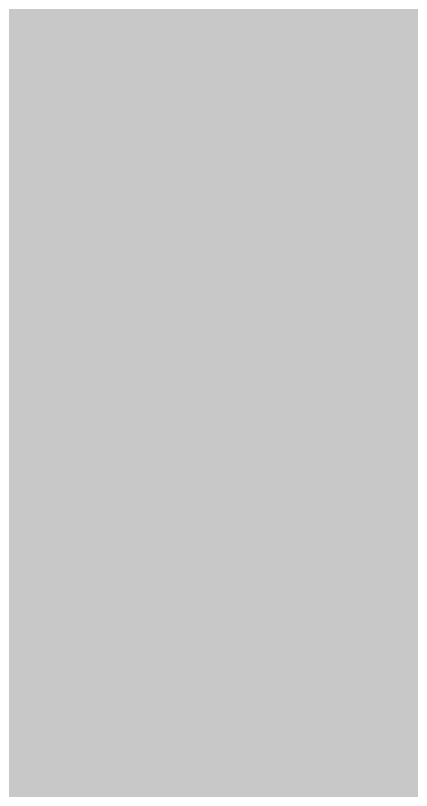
# Model space of a CAD drawing. Header units: inches. Extents: x -4169 to -1846, y 9706 to 12377.
# Drawn here: x -3462.81645 to -3462.81354, y 10411.12656 to 10411.13227 of the extents above; entities that cross this region are included whole.
import ezdxf

# ---------------------------------------------------------------- set-up
doc = ezdxf.new("R2010")
doc.units = ezdxf.units.IN
doc.header["$MEASUREMENT"] = 0
doc.layers.add('P-PIPE-1', color=3, linetype='Continuous', lineweight=5)

msp = doc.modelspace()

# ---------------------------------------------------------------- hatches: boundary and pattern name
at = {"layer": 'P-PIPE-1'}
h = msp.add_hatch(color=256, dxfattribs=at)
h.paths.add_polyline_path([(-3462.8130434, 10411.1208646), (-3462.8125, 10411.1208646), (-3462.8217511, 10649.8579276), (-3464, 10649.8579276), (-3464, 10411.1208646), (-3462.8529631, 10411.1208646)], flags=0)
h.paths.add_polyline_path([(-3463.7681719, 10668.8079276), (-3462.8125, 10668.8079276), (-3462.8224514, 10669.0579276), (-3464, 10669.0579276), (-3464, 10668.8079276)], flags=0)
h.paths.add_polyline_path([(-3463.7788105, 10707.2079276), (-3462.8125, 10707.2079276), (-3462.823852, 10707.4579276), (-3464, 10707.4579276), (-3464, 10707.2079276)], flags=0)
h.paths.add_polyline_path([(-3462.8125, 10726.4079276), (-3462.8326975, 10949.9708646), (-3464, 10949.9708646), (-3464, 10726.4079276), (-3462.8245432, 10726.4079276)], flags=0)
h.paths.add_polyline_path([(-3463.8513174, 10968.9208646), (-3462.8125, 10968.9208646), (-3462.8333978, 10969.1708646), (-3464, 10969.1708646), (-3464, 10968.9208646)], flags=0)
h.paths.add_polyline_path([(-3463.1603107, 11007.3208646), (-3462.8125, 11007.3208646), (-3462.8347984, 11007.5708646), (-3464, 11007.5708646), (-3464, 11007.3208646), (-3463.2957874, 11007.3208646)], flags=0)
h.paths.add_polyline_path([(-3462.8125, 11026.5208646), (-3462.838979, 11122.1893961), (-3464, 11122.1893961), (-3464, 11026.5208646), (-3462.8354896, 11026.5208646)], flags=0)

doc.saveas('drawing.dxf')
